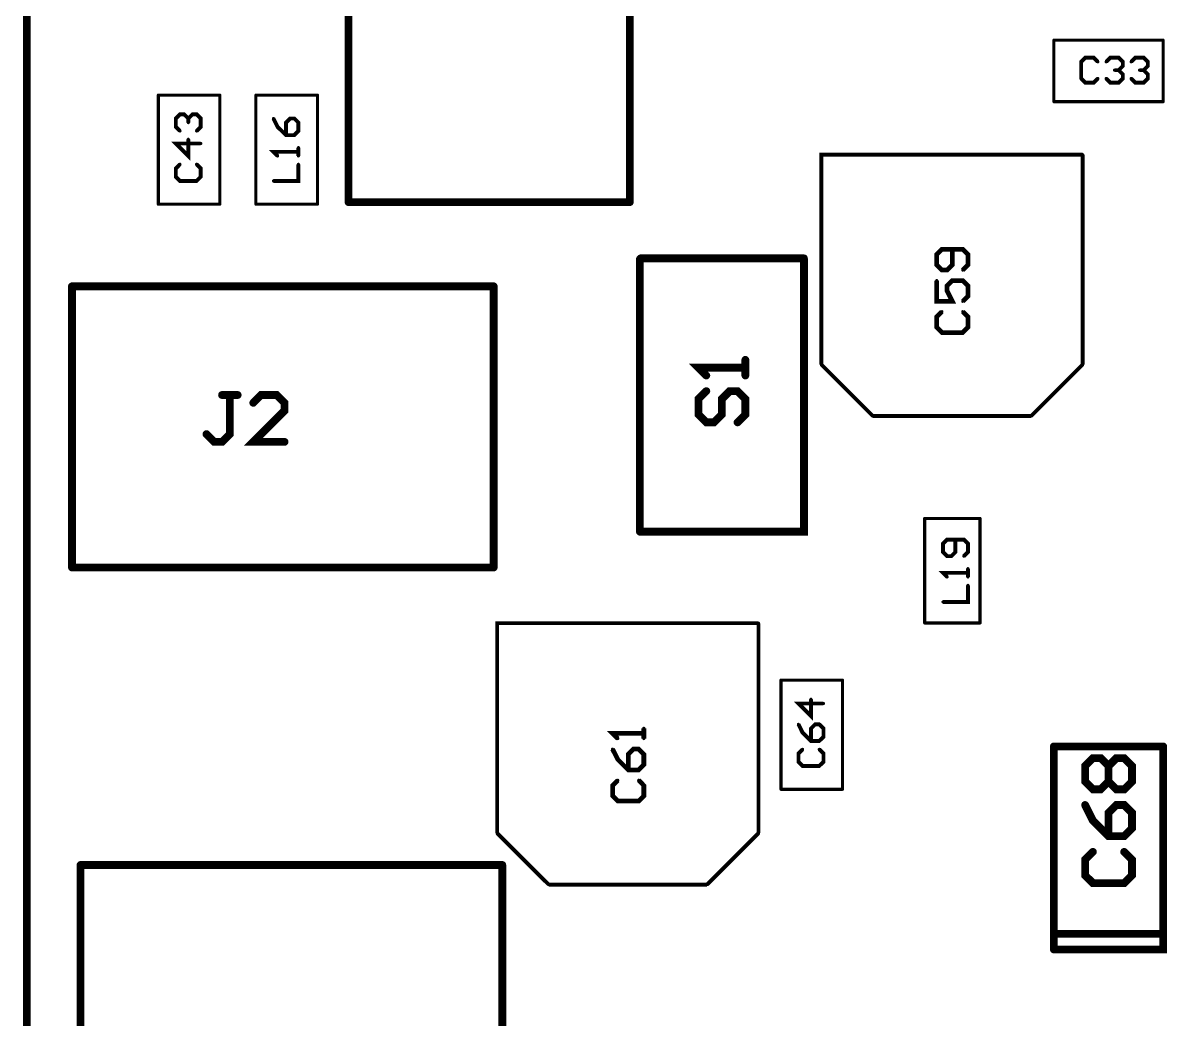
# Model space of a CAD drawing. Extents: x -4.2 to 14.8, y -3.5 to 8.8.
# Drawn here: x -0.00024 to 0.001225, y 0.001361 to 0.002637 of the extents above; entities that cross this region are included whole.
import ezdxf

# ---------------------------------------------------------------- set-up
doc = ezdxf.new("R2010")
doc.units = 0
doc.layers.add('2D_LINE_00', color=1, linetype='CONTINUOUS')

# ---------------------------------------------------------------- blocks, each defined once
blk = doc.blocks.new('SMOOTH_0$00001')
at = {"const_width": 0.00000499}
blk.add_lwpolyline([(-0.0000025, 0, 1), (0.0000025, 0, 1)], format="xyb", close=True, dxfattribs=at)
blk = doc.blocks.new('DRAWING_52')
at = {"layer": '2D_LINE_00', "const_width": 0.00001}
blk.add_lwpolyline([(0, 0), (0.00054, 0)], dxfattribs=at)
at = {"layer": '2D_LINE_00'}
for p in [(0, 0), (0.00054, 0)]:
    blk.add_blockref('SMOOTH_0$00001', p, dxfattribs=at)
blk = doc.blocks.new('DRAWING_53')
at = {"layer": '2D_LINE_00', "const_width": 0.00001}
blk.add_lwpolyline([(0, 0), (0, 0.00064)], dxfattribs=at)
at = {"layer": '2D_LINE_00'}
for p in [(0, 0.00064), (0, 0)]:
    blk.add_blockref('SMOOTH_0$00001', p, dxfattribs=at)
blk = doc.blocks.new('DRAWING_54')
at = {"layer": '2D_LINE_00', "const_width": 0.00001}
blk.add_lwpolyline([(0, 0), (0.00054, 0), (0.00054, 0.00064)], dxfattribs=at)
at = {"layer": '2D_LINE_00'}
for p in [(0.00054, 0.00064), (0, 0), (0.00054, 0)]:
    blk.add_blockref('SMOOTH_0$00001', p, dxfattribs=at)
blk = doc.blocks.new('DRAWING_63')
at = {"layer": '2D_LINE_00', "const_width": 0.00001}
blk.add_lwpolyline([(0, 0), (0.000209, 0)], dxfattribs=at)
at = {"layer": '2D_LINE_00'}
for p in [(0, 0), (0.000209, 0)]:
    blk.add_blockref('SMOOTH_0$00001', p, dxfattribs=at)
blk = doc.blocks.new('DRAWING_64')
at = {"layer": '2D_LINE_00', "const_width": 0.00001}
blk.add_lwpolyline([(0, 0), (0.000001, 0.000001)], dxfattribs=at)
at = {"layer": '2D_LINE_00'}
for p in [(0, 0), (0.000001, 0.000001)]:
    blk.add_blockref('SMOOTH_0$00001', p, dxfattribs=at)
blk = doc.blocks.new('DRAWING_65')
at = {"layer": '2D_LINE_00', "const_width": 0.00001}
blk.add_lwpolyline([(0, 0), (0, 0.000349)], dxfattribs=at)
at = {"layer": '2D_LINE_00'}
for p in [(0, 0.000349), (0, 0)]:
    blk.add_blockref('SMOOTH_0$00001', p, dxfattribs=at)
blk = doc.blocks.new('DRAWING_66')
at = {"layer": '2D_LINE_00', "const_width": 0.00001}
blk.add_lwpolyline([(0, 0), (0.00021, 0), (0.00021, 0.00035)], dxfattribs=at)
at = {"layer": '2D_LINE_00'}
for p in [(0.00021, 0.00035), (0, 0), (0.00021, 0)]:
    blk.add_blockref('SMOOTH_0$00001', p, dxfattribs=at)
blk = doc.blocks.new('DRAWING_99')
at = {"layer": '2D_LINE_00', "const_width": 0.00001}
blk.add_lwpolyline([(0, 0), (0.00054, 0)], dxfattribs=at)
at = {"layer": '2D_LINE_00'}
for p in [(0, 0), (0.00054, 0)]:
    blk.add_blockref('SMOOTH_0$00001', p, dxfattribs=at)
blk = doc.blocks.new('DRAWING_100')
at = {"layer": '2D_LINE_00', "const_width": 0.00001}
blk.add_lwpolyline([(0, 0), (0, 0.00036)], dxfattribs=at)
at = {"layer": '2D_LINE_00'}
for p in [(0, 0.00036), (0, 0)]:
    blk.add_blockref('SMOOTH_0$00001', p, dxfattribs=at)
blk = doc.blocks.new('DRAWING_101')
at = {"layer": '2D_LINE_00', "const_width": 0.00001}
blk.add_lwpolyline([(0, 0), (0.00054, 0)], dxfattribs=at)
at = {"layer": '2D_LINE_00'}
for p in [(0, 0), (0.00054, 0)]:
    blk.add_blockref('SMOOTH_0$00001', p, dxfattribs=at)
blk = doc.blocks.new('DRAWING_102')
at = {"layer": '2D_LINE_00', "const_width": 0.00001}
blk.add_lwpolyline([(0, 0), (0, 0.00036)], dxfattribs=at)
at = {"layer": '2D_LINE_00'}
for p in [(0, 0.00036), (0, 0)]:
    blk.add_blockref('SMOOTH_0$00001', p, dxfattribs=at)
blk = doc.blocks.new('DRAWING_152')
at = {"layer": '2D_LINE_00', "const_width": 0.00001}
blk.add_lwpolyline([(0, 0), (0, 0.00026)], dxfattribs=at)
at = {"layer": '2D_LINE_00'}
for p in [(0, 0.00026), (0, 0)]:
    blk.add_blockref('SMOOTH_0$00001', p, dxfattribs=at)
blk = doc.blocks.new('DRAWING_153')
at = {"layer": '2D_LINE_00', "const_width": 0.00001}
blk.add_lwpolyline([(0, 0), (0.00014, 0), (0.00014, 0.00026)], dxfattribs=at)
at = {"layer": '2D_LINE_00'}
for p in [(0.00014, 0.00026), (0, 0), (0.00014, 0)]:
    blk.add_blockref('SMOOTH_0$00001', p, dxfattribs=at)
blk = doc.blocks.new('DRAWING_154')
at = {"layer": '2D_LINE_00', "const_width": 0.00001}
blk.add_lwpolyline([(0, 0), (0.00014, 0)], dxfattribs=at)
at = {"layer": '2D_LINE_00'}
for p in [(0, 0), (0.00014, 0)]:
    blk.add_blockref('SMOOTH_0$00001', p, dxfattribs=at)
blk = doc.blocks.new('DRAWING_155')
at = {"layer": '2D_LINE_00', "const_width": 0.00001}
blk.add_lwpolyline([(0, 0), (0.00014, 0)], dxfattribs=at)
at = {"layer": '2D_LINE_00'}
for p in [(0, 0), (0.00014, 0)]:
    blk.add_blockref('SMOOTH_0$00001', p, dxfattribs=at)
blk = doc.blocks.new('DRAWING_302')
at = {"layer": '2D_LINE_00', "const_width": 0.00001}
blk.add_lwpolyline([(0, 0), (0, 0.00083), (0.00036, 0.00083)], dxfattribs=at)
at = {"layer": '2D_LINE_00'}
for p in [(0, 0.00083), (0.00036, 0.00083), (0, 0)]:
    blk.add_blockref('SMOOTH_0$00001', p, dxfattribs=at)
blk = doc.blocks.new('DRAWING_303')
at = {"layer": '2D_LINE_00', "const_width": 0.00001}
blk.add_lwpolyline([(0, 0), (0, 0.00083)], dxfattribs=at)
at = {"layer": '2D_LINE_00'}
for p in [(0, 0.00083), (0, 0)]:
    blk.add_blockref('SMOOTH_0$00001', p, dxfattribs=at)
blk = doc.blocks.new('DRAWING_304')
at = {"layer": '2D_LINE_00', "const_width": 0.00001}
blk.add_lwpolyline([(0, 0), (0.00036, 0)], dxfattribs=at)
at = {"layer": '2D_LINE_00'}
for p in [(0, 0), (0.00036, 0)]:
    blk.add_blockref('SMOOTH_0$00001', p, dxfattribs=at)
blk = doc.blocks.new('DRAWING_310')
at = {"layer": '2D_LINE_00', "const_width": 0.00001}
blk.add_lwpolyline([(0, 0), (0, 0.0074)], dxfattribs=at)
blk = doc.blocks.new('DRAWING_336')
at = {"layer": '2D_LINE_00', "const_width": 0.00001}
blk.add_lwpolyline([(0, 0), (-0.00001, -0.00001), (-0.00001, -0.00003), (0, -0.00004), (0.00001, -0.00004), (0.00002, -0.00003), (0.00002, -0.00001), (0.00003, 0), (0.00004, 0), (0.00005, -0.00001), (0.00005, -0.00003), (0.00004, -0.00004)], dxfattribs=at)
at = {"layer": '2D_LINE_00'}
for p in [(0, 0), (0.00003, 0), (0.00004, 0), (-0.00001, -0.00001), (0.00002, -0.00001), (0.00005, -0.00001), (-0.00001, -0.00003), (0.00002, -0.00003), (0.00005, -0.00003), (0, -0.00004), (0.00001, -0.00004), (0.00004, -0.00004)]:
    blk.add_blockref('SMOOTH_0$00001', p, dxfattribs=at)
blk = doc.blocks.new('DRAWING_337')
at = {"layer": '2D_LINE_00', "const_width": 0.00001}
blk.add_lwpolyline([(0, 0), (0, 0.00002), (0, 0.00001), (-0.00006, 0.00001), (-0.00005, 0)], dxfattribs=at)
at = {"layer": '2D_LINE_00'}
for p in [(-0.00006, 0.00001), (0, 0.00002), (0, 0.00001), (-0.00005, 0), (0, 0)]:
    blk.add_blockref('SMOOTH_0$00001', p, dxfattribs=at)
blk = doc.blocks.new('DRAWING_371')
at = {"layer": '2D_LINE_00', "const_width": 0.00001}
blk.add_lwpolyline([(0, 0), (-0.00002, 0), (-0.00001, 0), (-0.00001, -0.00005), (-0.00002, -0.00006), (-0.00003, -0.00006), (-0.00004, -0.00005)], dxfattribs=at)
at = {"layer": '2D_LINE_00'}
for p in [(-0.00002, 0), (-0.00001, 0), (0, 0), (-0.00004, -0.00005), (-0.00003, -0.00006), (-0.00002, -0.00006), (-0.00001, -0.00005)]:
    blk.add_blockref('SMOOTH_0$00001', p, dxfattribs=at)
blk = doc.blocks.new('DRAWING_372')
at = {"layer": '2D_LINE_00', "const_width": 0.00001}
blk.add_lwpolyline([(0, 0), (-0.00004, 0), (0, 0.00004), (0, 0.00005), (-0.00001, 0.00006), (-0.00003, 0.00006), (-0.00004, 0.00005)], dxfattribs=at)
at = {"layer": '2D_LINE_00'}
for p in [(-0.00003, 0.00006), (-0.00001, 0.00006), (-0.00004, 0.00005), (0, 0.00005), (0, 0.00004), (-0.00004, 0), (0, 0)]:
    blk.add_blockref('SMOOTH_0$00001', p, dxfattribs=at)
blk = doc.blocks.new('DRAWING_417')
at = {"layer": '2D_LINE_00', "const_width": 0.00001}
blk.add_lwpolyline([(0, 0), (-0.00001, -0.00001), (-0.00001, -0.00003), (0, -0.00004), (0.00004, -0.00004), (0.00005, -0.00003), (0.00005, -0.00001), (0.00004, 0)], dxfattribs=at)
at = {"layer": '2D_LINE_00'}
for p in [(0, 0), (0.00004, 0), (-0.00001, -0.00001), (0.00005, -0.00001), (-0.00001, -0.00003), (0.00005, -0.00003), (0, -0.00004), (0.00004, -0.00004)]:
    blk.add_blockref('SMOOTH_0$00001', p, dxfattribs=at)
blk = doc.blocks.new('DRAWING_418')
at = {"layer": '2D_LINE_00', "const_width": 0.00001}
blk.add_lwpolyline([(0, 0), (0.00001, -0.00002), (0.00003, -0.00004), (0.00005, -0.00004), (0.00006, -0.00003), (0.00006, -0.00001), (0.00005, 0), (0.00004, 0), (0.00003, -0.00001), (0.00003, -0.00004)], dxfattribs=at)
at = {"layer": '2D_LINE_00'}
for p in [(0, 0), (0.00004, 0), (0.00005, 0), (0.00003, -0.00001), (0.00006, -0.00001), (0.00001, -0.00002), (0.00006, -0.00003), (0.00003, -0.00004), (0.00003, -0.00004), (0.00005, -0.00004)]:
    blk.add_blockref('SMOOTH_0$00001', p, dxfattribs=at)
blk = doc.blocks.new('DRAWING_419')
at = {"layer": '2D_LINE_00', "const_width": 0.00001}
blk.add_lwpolyline([(0, 0), (-0.00001, 0.00001), (-0.00001, 0.00003), (0, 0.00004), (0.00001, 0.00004), (0.00002, 0.00003), (0.00003, 0.00004), (0.00004, 0.00004), (0.00005, 0.00003), (0.00005, 0.00001), (0.00004, 0), (0.00003, 0), (0.00002, 0.00001), (0.00001, 0), (0, 0)], dxfattribs=at)
at = {"layer": '2D_LINE_00'}
for p in [(0, 0.00004), (0.00001, 0.00004), (0.00003, 0.00004), (0.00004, 0.00004), (-0.00001, 0.00003), (0.00002, 0.00003), (0.00005, 0.00003), (-0.00001, 0.00001), (0.00002, 0.00001), (0.00005, 0.00001), (0, 0), (0, 0), (0.00001, 0), (0.00003, 0), (0.00004, 0)]:
    blk.add_blockref('SMOOTH_0$00001', p, dxfattribs=at)
blk = doc.blocks.new('DRAWING_420')
at = {"layer": '2D_LINE_00', "const_width": 0.00001}
blk.add_lwpolyline([(0, 0), (0, 0.00002)], dxfattribs=at)
at = {"layer": '2D_LINE_00'}
for p in [(0, 0.00002), (0, 0)]:
    blk.add_blockref('SMOOTH_0$00001', p, dxfattribs=at)
blk = doc.blocks.new('SMOOTH_0$000003937')
at = {"const_width": 0.00000197}
blk.add_lwpolyline([(-0.000001, 0, 1), (0.000001, 0, 1)], format="xyb", close=True, dxfattribs=at)
blk = doc.blocks.new('DRAWING_794')
at = {"layer": '2D_LINE_00', "const_width": 0.00000394}
blk.add_lwpolyline([(0, 0), (0.0000709, 0)], dxfattribs=at)
at = {"layer": '2D_LINE_00'}
for p in [(0, 0), (0.0000709, 0)]:
    blk.add_blockref('SMOOTH_0$000003937', p, dxfattribs=at)
blk = doc.blocks.new('DRAWING_795')
at = {"layer": '2D_LINE_00', "const_width": 0.00000394}
blk.add_lwpolyline([(0, 0), (0.0000709, 0)], dxfattribs=at)
at = {"layer": '2D_LINE_00'}
for p in [(0, 0), (0.0000709, 0)]:
    blk.add_blockref('SMOOTH_0$000003937', p, dxfattribs=at)
blk = doc.blocks.new('DRAWING_796')
at = {"layer": '2D_LINE_00', "const_width": 0.00000394}
blk.add_lwpolyline([(0, 0), (0, 0.0001339)], dxfattribs=at)
at = {"layer": '2D_LINE_00'}
for p in [(0, 0.0001339), (0, 0)]:
    blk.add_blockref('SMOOTH_0$000003937', p, dxfattribs=at)
blk = doc.blocks.new('DRAWING_797')
at = {"layer": '2D_LINE_00', "const_width": 0.00000394}
blk.add_lwpolyline([(0, 0), (0, 0.0001339)], dxfattribs=at)
at = {"layer": '2D_LINE_00'}
for p in [(0, 0.0001339), (0, 0)]:
    blk.add_blockref('SMOOTH_0$000003937', p, dxfattribs=at)
blk = doc.blocks.new('DRAWING_859')
at = {"layer": '2D_LINE_00', "const_width": 0.00000394}
blk.add_lwpolyline([(0, 0), (0.0000787, 0)], dxfattribs=at)
at = {"layer": '2D_LINE_00'}
for p in [(0, 0), (0.0000787, 0)]:
    blk.add_blockref('SMOOTH_0$000003937', p, dxfattribs=at)
blk = doc.blocks.new('DRAWING_860')
at = {"layer": '2D_LINE_00', "const_width": 0.00000394}
blk.add_lwpolyline([(0, 0), (0, 0.0001398)], dxfattribs=at)
at = {"layer": '2D_LINE_00'}
for p in [(0, 0.0001398), (0, 0)]:
    blk.add_blockref('SMOOTH_0$000003937', p, dxfattribs=at)
blk = doc.blocks.new('DRAWING_861')
at = {"layer": '2D_LINE_00', "const_width": 0.00000394}
blk.add_lwpolyline([(0, 0), (0, 0.0001398)], dxfattribs=at)
at = {"layer": '2D_LINE_00'}
for p in [(0, 0.0001398), (0, 0)]:
    blk.add_blockref('SMOOTH_0$000003937', p, dxfattribs=at)
blk = doc.blocks.new('DRAWING_862')
at = {"layer": '2D_LINE_00', "const_width": 0.00000394}
blk.add_lwpolyline([(0, 0), (0.0000787, 0)], dxfattribs=at)
at = {"layer": '2D_LINE_00'}
for p in [(0, 0), (0.0000787, 0)]:
    blk.add_blockref('SMOOTH_0$000003937', p, dxfattribs=at)
blk = doc.blocks.new('DRAWING_873')
at = {"layer": '2D_LINE_00', "const_width": 0.00000394}
blk.add_lwpolyline([(0, 0), (0.0000787, 0)], dxfattribs=at)
at = {"layer": '2D_LINE_00'}
for p in [(0, 0), (0.0000787, 0)]:
    blk.add_blockref('SMOOTH_0$000003937', p, dxfattribs=at)
blk = doc.blocks.new('DRAWING_874')
at = {"layer": '2D_LINE_00', "const_width": 0.00000394}
blk.add_lwpolyline([(0, 0), (0, 0.0001398)], dxfattribs=at)
at = {"layer": '2D_LINE_00'}
for p in [(0, 0.0001398), (0, 0)]:
    blk.add_blockref('SMOOTH_0$000003937', p, dxfattribs=at)
blk = doc.blocks.new('DRAWING_875')
at = {"layer": '2D_LINE_00', "const_width": 0.00000394}
blk.add_lwpolyline([(0, 0), (0, 0.0001398)], dxfattribs=at)
at = {"layer": '2D_LINE_00'}
for p in [(0, 0.0001398), (0, 0)]:
    blk.add_blockref('SMOOTH_0$000003937', p, dxfattribs=at)
blk = doc.blocks.new('DRAWING_876')
at = {"layer": '2D_LINE_00', "const_width": 0.00000394}
blk.add_lwpolyline([(0, 0), (0.0000787, 0)], dxfattribs=at)
at = {"layer": '2D_LINE_00'}
for p in [(0, 0), (0.0000787, 0)]:
    blk.add_blockref('SMOOTH_0$000003937', p, dxfattribs=at)
blk = doc.blocks.new('DRAWING_879')
at = {"layer": '2D_LINE_00', "const_width": 0.00000394}
blk.add_lwpolyline([(0, 0), (0.0000787, 0)], dxfattribs=at)
at = {"layer": '2D_LINE_00'}
for p in [(0, 0), (0.0000787, 0)]:
    blk.add_blockref('SMOOTH_0$000003937', p, dxfattribs=at)
blk = doc.blocks.new('DRAWING_880')
at = {"layer": '2D_LINE_00', "const_width": 0.00000394}
blk.add_lwpolyline([(0, 0), (0, 0.0001398)], dxfattribs=at)
at = {"layer": '2D_LINE_00'}
for p in [(0, 0.0001398), (0, 0)]:
    blk.add_blockref('SMOOTH_0$000003937', p, dxfattribs=at)
blk = doc.blocks.new('DRAWING_881')
at = {"layer": '2D_LINE_00', "const_width": 0.00000394}
blk.add_lwpolyline([(0, 0), (0, 0.0001398)], dxfattribs=at)
at = {"layer": '2D_LINE_00'}
for p in [(0, 0.0001398), (0, 0)]:
    blk.add_blockref('SMOOTH_0$000003937', p, dxfattribs=at)
blk = doc.blocks.new('DRAWING_882')
at = {"layer": '2D_LINE_00', "const_width": 0.00000394}
blk.add_lwpolyline([(0, 0), (0.0000787, 0)], dxfattribs=at)
at = {"layer": '2D_LINE_00'}
for p in [(0, 0), (0.0000787, 0)]:
    blk.add_blockref('SMOOTH_0$000003937', p, dxfattribs=at)
blk = doc.blocks.new('DRAWING_1134')
at = {"layer": '2D_LINE_00', "const_width": 0.00000394}
blk.add_lwpolyline([(0, 0), (0, 0.0000787)], dxfattribs=at)
at = {"layer": '2D_LINE_00'}
for p in [(0, 0.0000787), (0, 0)]:
    blk.add_blockref('SMOOTH_0$000003937', p, dxfattribs=at)
blk = doc.blocks.new('DRAWING_1135')
at = {"layer": '2D_LINE_00', "const_width": 0.00000394}
blk.add_lwpolyline([(0, 0), (0.0001397, 0)], dxfattribs=at)
at = {"layer": '2D_LINE_00'}
for p in [(0, 0), (0.0001397, 0)]:
    blk.add_blockref('SMOOTH_0$000003937', p, dxfattribs=at)
blk = doc.blocks.new('DRAWING_1136')
at = {"layer": '2D_LINE_00', "const_width": 0.00000394}
blk.add_lwpolyline([(0, 0), (0.0001397, 0)], dxfattribs=at)
at = {"layer": '2D_LINE_00'}
for p in [(0, 0), (0.0001397, 0)]:
    blk.add_blockref('SMOOTH_0$000003937', p, dxfattribs=at)
blk = doc.blocks.new('DRAWING_1137')
at = {"layer": '2D_LINE_00', "const_width": 0.00000394}
blk.add_lwpolyline([(0, 0), (0, 0.0000787)], dxfattribs=at)
at = {"layer": '2D_LINE_00'}
for p in [(0, 0.0000787), (0, 0)]:
    blk.add_blockref('SMOOTH_0$000003937', p, dxfattribs=at)
blk = doc.blocks.new('DRAWING_1375')
at = {"layer": '2D_LINE_00', "const_width": 0.00000601}
blk.add_lwpolyline([(0, 0), (-0.0000067, -0.0000067), (-0.0000067, -0.00002), (0, -0.0000267), (0.0000266, -0.0000267), (0.0000333, -0.00002), (0.0000333, -0.0000067), (0.0000266, 0)], dxfattribs=at)
at = {"layer": '2D_LINE_00'}
for p in [(0, 0), (0.0000266, 0), (-0.0000067, -0.0000067), (0.0000333, -0.0000067), (-0.0000067, -0.00002), (0, -0.0000267), (0.0000266, -0.0000267), (0.0000333, -0.00002)]:
    blk.add_blockref('SMOOTH_0$000003937', p, dxfattribs=at)
blk = doc.blocks.new('DRAWING_1376')
at = {"layer": '2D_LINE_00', "const_width": 0.00000601}
blk.add_lwpolyline([(0, 0), (0, -0.0000266), (0.00002, -0.0000266), (0.0000133, -0.0000133), (0.0000133, -0.0000067), (0.00002, 0), (0.0000333, 0), (0.00004, -0.0000067), (0.00004, -0.00002), (0.0000333, -0.0000266)], dxfattribs=at)
at = {"layer": '2D_LINE_00'}
for p in [(0, 0), (0.00002, 0), (0.0000333, 0), (0.0000133, -0.0000067), (0.0000133, -0.0000133), (0.00004, -0.0000067), (0, -0.0000266), (0.00002, -0.0000266), (0.0000333, -0.0000266), (0.00004, -0.00002)]:
    blk.add_blockref('SMOOTH_0$000003937', p, dxfattribs=at)
blk = doc.blocks.new('DRAWING_1377')
at = {"layer": '2D_LINE_00', "const_width": 0.00000601}
blk.add_lwpolyline([(0, 0), (0.0000067, 0.0000067), (0.0000067, 0.00002), (0, 0.0000267), (-0.0000266, 0.0000267), (-0.0000333, 0.00002), (-0.0000333, 0.0000067), (-0.0000266, 0), (-0.00002, 0), (-0.0000133, 0.0000067), (-0.0000133, 0.0000267)], dxfattribs=at)
at = {"layer": '2D_LINE_00'}
for p in [(-0.0000333, 0.00002), (-0.0000266, 0.0000267), (-0.0000133, 0.0000267), (0, 0.0000267), (0.0000067, 0.00002), (-0.0000333, 0.0000067), (-0.0000266, 0), (-0.00002, 0), (-0.0000133, 0.0000067), (0, 0), (0.0000067, 0.0000067)]:
    blk.add_blockref('SMOOTH_0$000003937', p, dxfattribs=at)
blk = doc.blocks.new('DRAWING_1411')
at = {"layer": '2D_LINE_00', "const_width": 0.00000601}
blk.add_lwpolyline([(0, 0), (-0.0000067, -0.0000067), (-0.0000067, -0.00002), (0, -0.0000267), (0.0000267, -0.0000267), (0.0000333, -0.00002), (0.0000333, -0.0000067), (0.0000267, 0)], dxfattribs=at)
at = {"layer": '2D_LINE_00'}
for p in [(0, 0), (0.0000267, 0), (-0.0000067, -0.0000067), (0.0000333, -0.0000067), (-0.0000067, -0.00002), (0, -0.0000267), (0.0000267, -0.0000267), (0.0000333, -0.00002)]:
    blk.add_blockref('SMOOTH_0$000003937', p, dxfattribs=at)
blk = doc.blocks.new('DRAWING_1412')
at = {"layer": '2D_LINE_00', "const_width": 0.00000601}
blk.add_lwpolyline([(0, 0), (0.0000067, -0.0000133), (0.00002, -0.0000266), (0.0000333, -0.0000266), (0.00004, -0.00002), (0.00004, -0.0000067), (0.0000333, 0), (0.0000267, 0), (0.00002, -0.0000067), (0.00002, -0.0000266)], dxfattribs=at)
at = {"layer": '2D_LINE_00'}
for p in [(0, 0), (0.0000267, 0), (0.0000333, 0), (0.0000067, -0.0000133), (0.00002, -0.0000067), (0.00004, -0.0000067), (0.00002, -0.0000266), (0.00002, -0.0000266), (0.0000333, -0.0000266), (0.00004, -0.00002)]:
    blk.add_blockref('SMOOTH_0$000003937', p, dxfattribs=at)
blk = doc.blocks.new('DRAWING_1413')
at = {"layer": '2D_LINE_00', "const_width": 0.00000601}
blk.add_lwpolyline([(0, 0), (0, 0.0000133), (0, 0.0000067), (-0.00004, 0.0000067), (-0.0000333, 0)], dxfattribs=at)
at = {"layer": '2D_LINE_00'}
for p in [(0, 0.0000133), (-0.00004, 0.0000067), (-0.0000333, 0), (0, 0.0000067), (0, 0)]:
    blk.add_blockref('SMOOTH_0$000003937', p, dxfattribs=at)
blk = doc.blocks.new('DRAWING_1886')
at = {"layer": '2D_LINE_00', "const_width": 0.00000501}
blk.add_lwpolyline([(0, 0), (0, 0.0001673), (0.0003347, 0.0001673)], dxfattribs=at)
at = {"layer": '2D_LINE_00'}
for p in [(0, 0.0001673), (0.0003347, 0.0001673), (0, 0)]:
    blk.add_blockref('SMOOTH_0$000003937', p, dxfattribs=at)
blk = doc.blocks.new('DRAWING_1887')
at = {"layer": '2D_LINE_00', "const_width": 0.00000501}
blk.add_lwpolyline([(0, 0), (0.0002028, 0)], dxfattribs=at)
at = {"layer": '2D_LINE_00'}
for p in [(0, 0), (0.0002028, 0)]:
    blk.add_blockref('SMOOTH_0$000003937', p, dxfattribs=at)
blk = doc.blocks.new('DRAWING_1888')
at = {"layer": '2D_LINE_00', "const_width": 0.00000501}
blk.add_lwpolyline([(0, 0), (0.000066, -0.000066)], dxfattribs=at)
at = {"layer": '2D_LINE_00'}
for p in [(0, 0), (0.000066, -0.000066)]:
    blk.add_blockref('SMOOTH_0$000003937', p, dxfattribs=at)
blk = doc.blocks.new('DRAWING_1889')
at = {"layer": '2D_LINE_00', "const_width": 0.00000501}
blk.add_lwpolyline([(0, 0), (0, 0.0001014)], dxfattribs=at)
at = {"layer": '2D_LINE_00'}
for p in [(0, 0.0001014), (0, 0)]:
    blk.add_blockref('SMOOTH_0$000003937', p, dxfattribs=at)
blk = doc.blocks.new('DRAWING_1890')
at = {"layer": '2D_LINE_00', "const_width": 0.00000501}
blk.add_lwpolyline([(0, 0), (0, 0.0001014)], dxfattribs=at)
at = {"layer": '2D_LINE_00'}
for p in [(0, 0.0001014), (0, 0)]:
    blk.add_blockref('SMOOTH_0$000003937', p, dxfattribs=at)
blk = doc.blocks.new('DRAWING_1891')
at = {"layer": '2D_LINE_00', "const_width": 0.00000501}
blk.add_lwpolyline([(0, 0), (0.000066, 0.000066)], dxfattribs=at)
at = {"layer": '2D_LINE_00'}
for p in [(0.000066, 0.000066), (0, 0)]:
    blk.add_blockref('SMOOTH_0$000003937', p, dxfattribs=at)
blk = doc.blocks.new('DRAWING_1892')
at = {"layer": '2D_LINE_00', "const_width": 0.00000501}
blk.add_lwpolyline([(0, 0), (0, 0.0001673)], dxfattribs=at)
at = {"layer": '2D_LINE_00'}
for p in [(0, 0.0001673), (0, 0)]:
    blk.add_blockref('SMOOTH_0$000003937', p, dxfattribs=at)
blk = doc.blocks.new('DRAWING_2585')
at = {"layer": '2D_LINE_00', "const_width": 0.00000501}
blk.add_lwpolyline([(0, 0), (0, 0.0001673), (0.0003346, 0.0001673)], dxfattribs=at)
at = {"layer": '2D_LINE_00'}
for p in [(0, 0.0001673), (0.0003346, 0.0001673), (0, 0)]:
    blk.add_blockref('SMOOTH_0$000003937', p, dxfattribs=at)
blk = doc.blocks.new('DRAWING_2586')
at = {"layer": '2D_LINE_00', "const_width": 0.00000501}
blk.add_lwpolyline([(0, 0), (0.0002027, 0)], dxfattribs=at)
at = {"layer": '2D_LINE_00'}
for p in [(0, 0), (0.0002027, 0)]:
    blk.add_blockref('SMOOTH_0$000003937', p, dxfattribs=at)
blk = doc.blocks.new('DRAWING_2587')
at = {"layer": '2D_LINE_00', "const_width": 0.00000501}
blk.add_lwpolyline([(0, 0), (0.000066, -0.000066)], dxfattribs=at)
at = {"layer": '2D_LINE_00'}
for p in [(0, 0), (0.000066, -0.000066)]:
    blk.add_blockref('SMOOTH_0$000003937', p, dxfattribs=at)
blk = doc.blocks.new('DRAWING_2588')
at = {"layer": '2D_LINE_00', "const_width": 0.00000501}
blk.add_lwpolyline([(0, 0), (0, 0.0001014)], dxfattribs=at)
at = {"layer": '2D_LINE_00'}
for p in [(0, 0.0001014), (0, 0)]:
    blk.add_blockref('SMOOTH_0$000003937', p, dxfattribs=at)
blk = doc.blocks.new('DRAWING_2589')
at = {"layer": '2D_LINE_00', "const_width": 0.00000501}
blk.add_lwpolyline([(0, 0), (0, 0.0001014)], dxfattribs=at)
at = {"layer": '2D_LINE_00'}
for p in [(0, 0.0001014), (0, 0)]:
    blk.add_blockref('SMOOTH_0$000003937', p, dxfattribs=at)
blk = doc.blocks.new('DRAWING_2590')
at = {"layer": '2D_LINE_00', "const_width": 0.00000501}
blk.add_lwpolyline([(0, 0), (0.000066, 0.000066)], dxfattribs=at)
at = {"layer": '2D_LINE_00'}
for p in [(0.000066, 0.000066), (0, 0)]:
    blk.add_blockref('SMOOTH_0$000003937', p, dxfattribs=at)
blk = doc.blocks.new('DRAWING_2591')
at = {"layer": '2D_LINE_00', "const_width": 0.00000501}
blk.add_lwpolyline([(0, 0), (0, 0.0001673)], dxfattribs=at)
at = {"layer": '2D_LINE_00'}
for p in [(0, 0.0001673), (0, 0)]:
    blk.add_blockref('SMOOTH_0$000003937', p, dxfattribs=at)
blk = doc.blocks.new('DRAWING_2599')
at = {"layer": '2D_LINE_00', "const_width": 0.00000501}
blk.add_lwpolyline([(0, 0), (0.000032, 0), (0.000032, 0.0000213)], dxfattribs=at)
at = {"layer": '2D_LINE_00'}
for p in [(0.000032, 0.0000213), (0, 0), (0.000032, 0)]:
    blk.add_blockref('SMOOTH_0$000003937', p, dxfattribs=at)
blk = doc.blocks.new('DRAWING_2600')
at = {"layer": '2D_LINE_00', "const_width": 0.00000501}
blk.add_lwpolyline([(0, 0), (0, 0.0000107), (0, 0.0000053), (-0.000032, 0.0000053), (-0.0000267, 0)], dxfattribs=at)
at = {"layer": '2D_LINE_00'}
for p in [(-0.000032, 0.0000053), (-0.0000267, 0), (0, 0.0000107), (0, 0.0000053), (0, 0)]:
    blk.add_blockref('SMOOTH_0$000003937', p, dxfattribs=at)
blk = doc.blocks.new('DRAWING_2601')
at = {"layer": '2D_LINE_00', "const_width": 0.00000501}
blk.add_lwpolyline([(0, 0), (0.0000053, 0.0000053), (0.0000053, 0.000016), (0, 0.0000213), (-0.0000213, 0.0000213), (-0.0000267, 0.000016), (-0.0000267, 0.0000053), (-0.0000213, 0), (-0.000016, 0), (-0.0000107, 0.0000053), (-0.0000107, 0.0000213)], dxfattribs=at)
at = {"layer": '2D_LINE_00'}
for p in [(-0.0000267, 0.000016), (-0.0000213, 0.0000213), (-0.0000107, 0.0000213), (0, 0.0000213), (0.0000053, 0.000016), (-0.0000267, 0.0000053), (-0.0000213, 0), (-0.000016, 0), (-0.0000107, 0.0000053), (0, 0), (0.0000053, 0.0000053)]:
    blk.add_blockref('SMOOTH_0$000003937', p, dxfattribs=at)
blk = doc.blocks.new('DRAWING_2651')
at = {"layer": '2D_LINE_00', "const_width": 0.00000501}
blk.add_lwpolyline([(0, 0), (0.000032, 0), (0.000032, 0.0000213)], dxfattribs=at)
at = {"layer": '2D_LINE_00'}
for p in [(0.000032, 0.0000213), (0, 0), (0.000032, 0)]:
    blk.add_blockref('SMOOTH_0$000003937', p, dxfattribs=at)
blk = doc.blocks.new('DRAWING_2652')
at = {"layer": '2D_LINE_00', "const_width": 0.00000501}
blk.add_lwpolyline([(0, 0), (0, 0.0000107), (0, 0.0000053), (-0.000032, 0.0000053), (-0.0000267, 0)], dxfattribs=at)
at = {"layer": '2D_LINE_00'}
for p in [(-0.000032, 0.0000053), (-0.0000267, 0), (0, 0.0000107), (0, 0.0000053), (0, 0)]:
    blk.add_blockref('SMOOTH_0$000003937', p, dxfattribs=at)
blk = doc.blocks.new('DRAWING_2653')
at = {"layer": '2D_LINE_00', "const_width": 0.00000501}
blk.add_lwpolyline([(0, 0), (0.0000053, -0.0000107), (0.000016, -0.0000213), (0.0000267, -0.0000213), (0.000032, -0.000016), (0.000032, -0.0000053), (0.0000267, 0), (0.0000213, 0), (0.000016, -0.0000053), (0.000016, -0.0000213)], dxfattribs=at)
at = {"layer": '2D_LINE_00'}
for p in [(0, 0), (0.0000213, 0), (0.0000267, 0), (0.0000053, -0.0000107), (0.000016, -0.0000053), (0.000032, -0.0000053), (0.000032, -0.000016), (0.000016, -0.0000213), (0.000016, -0.0000213), (0.0000267, -0.0000213)]:
    blk.add_blockref('SMOOTH_0$000003937', p, dxfattribs=at)
blk = doc.blocks.new('DRAWING_2663')
at = {"layer": '2D_LINE_00', "const_width": 0.00000501}
blk.add_lwpolyline([(0, 0), (-0.0000053, -0.0000053), (-0.0000053, -0.000016), (0, -0.0000213), (0.0000213, -0.0000213), (0.0000267, -0.000016), (0.0000267, -0.0000053), (0.0000213, 0)], dxfattribs=at)
at = {"layer": '2D_LINE_00'}
for p in [(0, 0), (0.0000213, 0), (-0.0000053, -0.0000053), (-0.0000053, -0.000016), (0.0000267, -0.0000053), (0.0000267, -0.000016), (0, -0.0000213), (0.0000213, -0.0000213)]:
    blk.add_blockref('SMOOTH_0$000003937', p, dxfattribs=at)
blk = doc.blocks.new('DRAWING_2664')
at = {"layer": '2D_LINE_00', "const_width": 0.00000501}
blk.add_lwpolyline([(0, 0), (0.0000053, -0.0000107), (0.000016, -0.0000213), (0.0000266, -0.0000213), (0.000032, -0.000016), (0.000032, -0.0000053), (0.0000266, 0), (0.0000213, 0), (0.000016, -0.0000053), (0.000016, -0.0000213)], dxfattribs=at)
at = {"layer": '2D_LINE_00'}
for p in [(0, 0), (0.0000213, 0), (0.0000266, 0), (0.0000053, -0.0000107), (0.000016, -0.0000053), (0.000032, -0.0000053), (0.000032, -0.000016), (0.000016, -0.0000213), (0.000016, -0.0000213), (0.0000266, -0.0000213)]:
    blk.add_blockref('SMOOTH_0$000003937', p, dxfattribs=at)
blk = doc.blocks.new('DRAWING_2665')
at = {"layer": '2D_LINE_00', "const_width": 0.00000501}
blk.add_lwpolyline([(0, 0), (-0.000032, 0), (-0.000016, -0.000016), (-0.000016, 0.0000054)], dxfattribs=at)
at = {"layer": '2D_LINE_00'}
for p in [(-0.000032, 0), (-0.000016, 0.0000054), (0, 0), (-0.000016, -0.000016)]:
    blk.add_blockref('SMOOTH_0$000003937', p, dxfattribs=at)
blk = doc.blocks.new('DRAWING_2669')
at = {"layer": '2D_LINE_00', "const_width": 0.00000501}
blk.add_lwpolyline([(0, 0), (-0.0000053, -0.0000054), (-0.0000053, -0.000016), (0, -0.0000213), (0.0000213, -0.0000213), (0.0000266, -0.000016), (0.0000266, -0.0000054), (0.0000213, 0)], dxfattribs=at)
at = {"layer": '2D_LINE_00'}
for p in [(0, 0), (0.0000213, 0), (-0.0000053, -0.0000054), (-0.0000053, -0.000016), (0.0000266, -0.0000054), (0.0000266, -0.000016), (0, -0.0000213), (0.0000213, -0.0000213)]:
    blk.add_blockref('SMOOTH_0$000003937', p, dxfattribs=at)
blk = doc.blocks.new('DRAWING_2670')
at = {"layer": '2D_LINE_00', "const_width": 0.00000501}
blk.add_lwpolyline([(0, 0), (-0.000032, 0), (-0.000016, -0.000016), (-0.000016, 0.0000054)], dxfattribs=at)
at = {"layer": '2D_LINE_00'}
for p in [(-0.000032, 0), (-0.000016, 0.0000054), (0, 0), (-0.000016, -0.000016)]:
    blk.add_blockref('SMOOTH_0$000003937', p, dxfattribs=at)
blk = doc.blocks.new('DRAWING_2671')
at = {"layer": '2D_LINE_00', "const_width": 0.00000501}
blk.add_lwpolyline([(0, 0), (-0.0000053, 0.0000053), (-0.0000053, 0.000016), (0, 0.0000213), (0.0000053, 0.0000213), (0.0000107, 0.000016), (0.0000107, 0.0000107), (0.0000107, 0.000016), (0.000016, 0.0000213), (0.0000213, 0.0000213), (0.0000266, 0.000016), (0.0000266, 0.0000053), (0.0000213, 0)], dxfattribs=at)
at = {"layer": '2D_LINE_00'}
for p in [(-0.0000053, 0.000016), (0, 0.0000213), (0.0000053, 0.0000213), (0.0000107, 0.000016), (0.0000107, 0.000016), (0.000016, 0.0000213), (0.0000213, 0.0000213), (0.0000266, 0.000016), (-0.0000053, 0.0000053), (0, 0), (0.0000107, 0.0000107), (0.0000213, 0), (0.0000266, 0.0000053)]:
    blk.add_blockref('SMOOTH_0$000003937', p, dxfattribs=at)
blk = doc.blocks.new('DRAWING_2817')
at = {"layer": '2D_LINE_00', "const_width": 0.00000501}
blk.add_lwpolyline([(0, 0), (-0.0000053, 0.0000053), (-0.000016, 0.0000053), (-0.0000213, 0), (-0.0000213, -0.0000213), (-0.000016, -0.0000267), (-0.0000053, -0.0000267), (0, -0.0000213)], dxfattribs=at)
at = {"layer": '2D_LINE_00'}
for p in [(-0.0000213, 0), (-0.000016, 0.0000053), (-0.0000053, 0.0000053), (0, 0), (-0.0000213, -0.0000213), (-0.000016, -0.0000267), (-0.0000053, -0.0000267), (0, -0.0000213)]:
    blk.add_blockref('SMOOTH_0$000003937', p, dxfattribs=at)
blk = doc.blocks.new('DRAWING_2818')
at = {"layer": '2D_LINE_00', "const_width": 0.00000501}
blk.add_lwpolyline([(0, 0), (0.0000053, 0.0000053), (0.000016, 0.0000053), (0.0000213, 0), (0.0000213, -0.0000053), (0.000016, -0.0000107), (0.0000107, -0.0000107), (0.000016, -0.0000107), (0.0000213, -0.000016), (0.0000213, -0.0000213), (0.000016, -0.0000267), (0.0000053, -0.0000267), (0, -0.0000213)], dxfattribs=at)
at = {"layer": '2D_LINE_00'}
for p in [(0, 0), (0.0000053, 0.0000053), (0.000016, 0.0000053), (0.0000213, 0), (0.0000107, -0.0000107), (0.000016, -0.0000107), (0.000016, -0.0000107), (0.0000213, -0.0000053), (0.0000213, -0.000016), (0, -0.0000213), (0.0000053, -0.0000267), (0.000016, -0.0000267), (0.0000213, -0.0000213)]:
    blk.add_blockref('SMOOTH_0$000003937', p, dxfattribs=at)
blk = doc.blocks.new('DRAWING_2819')
at = {"layer": '2D_LINE_00', "const_width": 0.00000501}
blk.add_lwpolyline([(0, 0), (0.0000053, 0.0000053), (0.000016, 0.0000053), (0.0000213, 0), (0.0000213, -0.0000053), (0.000016, -0.0000107), (0.0000107, -0.0000107), (0.000016, -0.0000107), (0.0000213, -0.000016), (0.0000213, -0.0000213), (0.000016, -0.0000267), (0.0000053, -0.0000267), (0, -0.0000213)], dxfattribs=at)
at = {"layer": '2D_LINE_00'}
for p in [(0, 0), (0.0000053, 0.0000053), (0.000016, 0.0000053), (0.0000213, 0), (0.0000107, -0.0000107), (0.000016, -0.0000107), (0.000016, -0.0000107), (0.0000213, -0.0000053), (0.0000213, -0.000016), (0, -0.0000213), (0.0000053, -0.0000267), (0.000016, -0.0000267), (0.0000213, -0.0000213)]:
    blk.add_blockref('SMOOTH_0$000003937', p, dxfattribs=at)

msp = doc.modelspace()

# ---------------------------------------------------------------- block references
for name, p in [('DRAWING_310', (-0.000235, -0.0002)), ('DRAWING_302', (0.000177, 0.002407)), ('DRAWING_303', (0.000537, 0.002407)), ('DRAWING_1135', (0.0010801, 0.0026144)), ('DRAWING_1137', (0.0010801, 0.0025356)), ('DRAWING_1134', (0.0012199, 0.0025356)), ('DRAWING_2817', (0.0011363, 0.0025867)), ('DRAWING_2818', (0.001147, 0.0025867)), ('DRAWING_2819', (0.001179, 0.0025867)), ('DRAWING_879', (-0.0000666, 0.002544)), ('DRAWING_880', (-0.0000666, 0.0024043)), ('DRAWING_881', (0.0000122, 0.0024043)), ('DRAWING_859', (0.0000584, 0.002544)), ('DRAWING_860', (0.0000584, 0.0024043)), ('DRAWING_861', (0.0001371, 0.0024043)), ('DRAWING_1136', (0.0010801, 0.0025356)), ('DRAWING_2671', (-0.0000389, 0.0024981)), ('DRAWING_2653', (0.0000808, 0.0025141)), ('DRAWING_2670', (-0.0000122, 0.0024821)), ('DRAWING_2652', (0.0001128, 0.0024661)), ('DRAWING_1886', (0.0007822, 0.0023005)), ('DRAWING_1892', (0.0011169, 0.0023005)), ('DRAWING_2669', (-0.0000389, 0.0024555)), ('DRAWING_2651', (0.0000808, 0.0024341)), ('DRAWING_882', (-0.0000666, 0.0024043)), ('DRAWING_862', (0.0000584, 0.0024043)), ('DRAWING_304', (0.000177, 0.002407)), ('DRAWING_1377', (0.0009633, 0.00232)), ('DRAWING_64', (0.00055, 0.002334)), ('DRAWING_66', (0.00055, 0.001985)), ('DRAWING_65', (0.00055, 0.001985)), ('DRAWING_63', (0.000551, 0.002335)), ('DRAWING_99', (-0.0001772, 0.0022992)), ('DRAWING_102', (-0.0001772, 0.0019392)), ('DRAWING_100', (0.0003628, 0.0019392)), ('DRAWING_1889', (0.0007822, 0.0021991)), ('DRAWING_1376', (0.00093, 0.0023066)), ('DRAWING_1890', (0.0011169, 0.0021991)), ('DRAWING_1375', (0.0009367, 0.0022667)), ('DRAWING_337', (0.000685, 0.002185)), ('DRAWING_1888', (0.0007822, 0.0021991)), ('DRAWING_1891', (0.0010509, 0.0021331)), ('DRAWING_336', (0.000635, 0.002165)), ('DRAWING_371', (0.000035, 0.00216)), ('DRAWING_372', (0.000095, 0.0021)), ('DRAWING_1887', (0.0008481, 0.0021331)), ('DRAWING_795', (0.0009146, 0.0020019)), ('DRAWING_797', (0.0009146, 0.0018681)), ('DRAWING_796', (0.0009854, 0.0018681)), ('DRAWING_2601', (0.0009647, 0.0019536)), ('DRAWING_101', (-0.0001772, 0.0019392)), ('DRAWING_2600', (0.00097, 0.001927)), ('DRAWING_2599', (0.000938, 0.001895)), ('DRAWING_2585', (0.0003672, 0.0017005)), ('DRAWING_2591', (0.0007018, 0.0017005)), ('DRAWING_794', (0.0009146, 0.0018681)), ('DRAWING_873', (0.0007306, 0.0017949)), ('DRAWING_874', (0.0007306, 0.0016551)), ('DRAWING_875', (0.0008094, 0.0016551)), ('DRAWING_2665', (0.000785, 0.001765)), ('DRAWING_1413', (0.000555, 0.00172)), ('DRAWING_2664', (0.000753, 0.0017383)), ('DRAWING_152', (0.00108, 0.00145)), ('DRAWING_153', (0.00108, 0.00145)), ('DRAWING_154', (0.00108, 0.00171)), ('DRAWING_2588', (0.0003672, 0.0015991)), ('DRAWING_1412', (0.000515, 0.0017066)), ('DRAWING_2589', (0.0007018, 0.0015991)), ('DRAWING_2663', (0.0007583, 0.0017063)), ('DRAWING_419', (0.00113, 0.001655)), ('DRAWING_420', (0.00115, 0.001665)), ('DRAWING_1411', (0.0005217, 0.0016667)), ('DRAWING_876', (0.0007306, 0.0016551)), ('DRAWING_418', (0.00112, 0.001635)), ('DRAWING_2587', (0.0003672, 0.0015991)), ('DRAWING_2590', (0.0006359, 0.0015331)), ('DRAWING_417', (0.00113, 0.001575)), ('DRAWING_52', (-0.0001662, 0.0015582)), ('DRAWING_53', (-0.0001662, 0.0009182)), ('DRAWING_54', (-0.0001662, 0.0009182)), ('DRAWING_2586', (0.0004331, 0.0015331)), ('DRAWING_155', (0.00108, 0.00147))]:
    msp.add_blockref(name, p)

doc.saveas('drawing.dxf')
